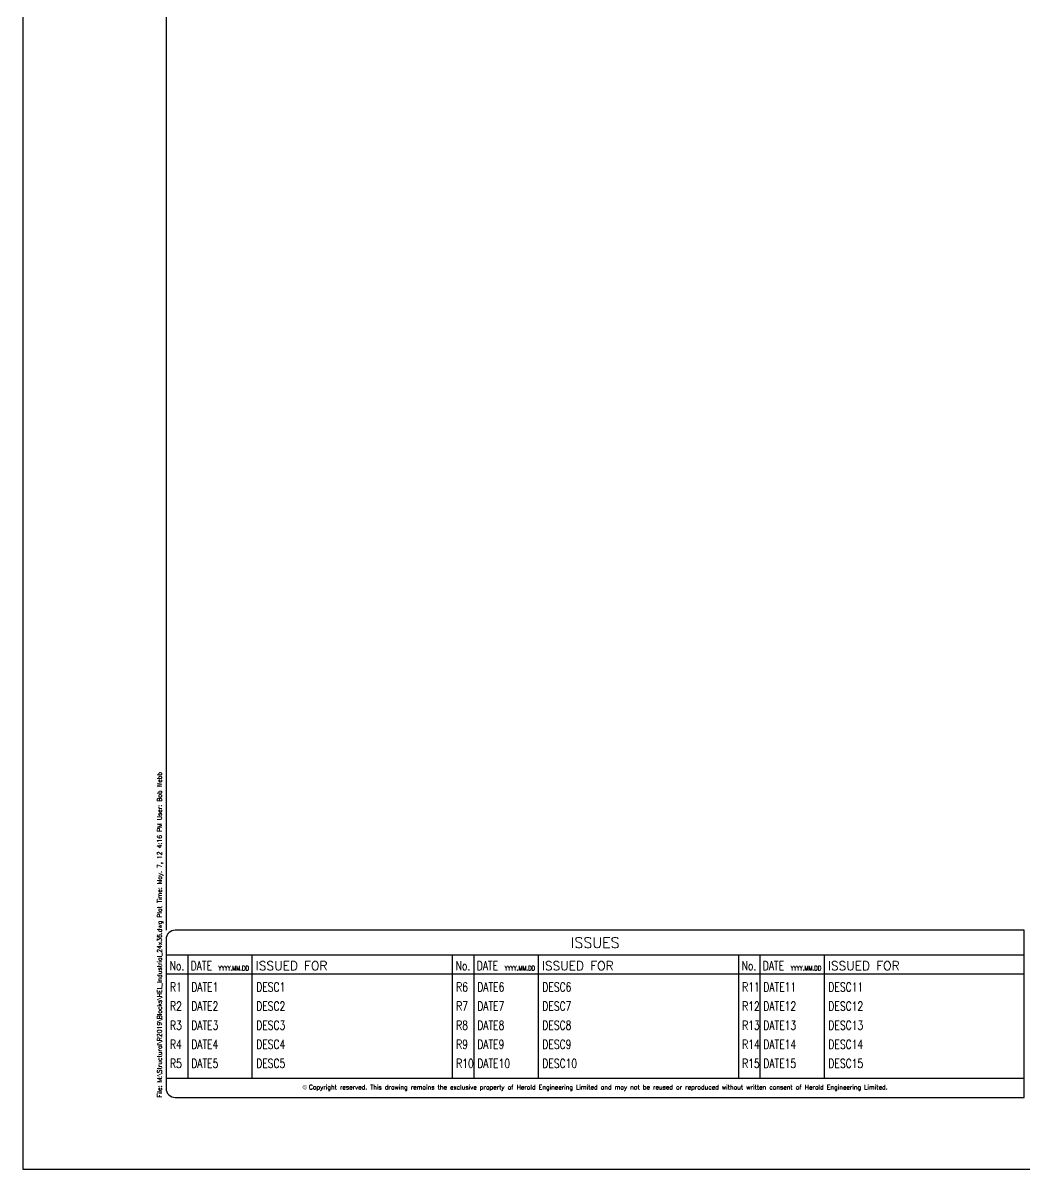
# Model space of a CAD drawing. Extents: x 0 to 36, y -3.3 to 24.
# Drawn here: x 0 to 10.48, y 0 to 12 of the extents above; entities that cross this region are included whole.
import ezdxf
from ezdxf.enums import TextEntityAlignment as Align

# ---------------------------------------------------------------- set-up
doc = ezdxf.new("R2010")
doc.units = 0
doc.header["$LTSCALE"] = 10
doc.header["$MEASUREMENT"] = 0
doc.layers.add('BDR-18', color=1, linetype='Continuous')
doc.layers.add('BDR-25', color=4, linetype='Continuous')
doc.styles.add('HEL-Title3', font='romans.shx')
doc.styles.add('HEL-Title4', font='romand.shx')

msp = doc.modelspace()

# ---------------------------------------------------------------- linework, layer by layer
at = {"layer": 'BDR-18'}
for p, q in [((10.482, 2.241), (1.502, 2.241)), ((1.729, 0.95), (1.729, 2.241)), ((2.402, 0.95), (2.402, 2.241)), ((4.724, 0.95), (4.724, 2.241)), ((5.398, 0.95), (5.398, 2.241)), ((7.72, 0.95), (7.72, 2.241)), ((8.393, 0.95), (8.393, 2.241)), ((10.484, 2.041), (1.5, 2.041))]:
    msp.add_line(p, q, dxfattribs=at)
msp.add_lwpolyline([(0, 0), (36, 0), (36, 24), (0, 24)], close=True, dxfattribs=at)
at = {"layer": 'BDR-25'}
for p, q in [((4.5, 0.95), (4.5, 2.241)), ((7.496, 0.95), (7.496, 2.241)), ((10.484, 0.95), (1.5, 0.95))]:
    msp.add_line(p, q, dxfattribs=at)
msp.add_lwpolyline([(1.5, 23.25), (1.5, 2.5)], dxfattribs=at)
msp.add_lwpolyline([(1.5, 2.406), (1.5, 0.844, 0.414214), (1.594, 0.75), (10.484, 0.75), (10.484, 2.5), (1.594, 2.5, 0.414214)], format="xyb", close=True, dxfattribs=at)

# ---------------------------------------------------------------- texts
at = {"layer": 'BDR-18', "insert": (1.469, 0.75), "char_height": 0.046875, "attachment_point": 7, "rotation": 90, "style": 'HEL-Title4'}
msp.add_mtext('File: M:\\\\Structural\\\\R2019\\\\Blocks\\\\HEL_Industrial_24x36.dwg Plot Time: May. 7, 12 4:16 PM User: Bob Webb', dxfattribs=at)
at = {"layer": 'BDR-18', "lineweight": 70, "line_spacing_factor": 1.142308, "style": 'HEL-Title4'}
for s, insert, char_height, width, attachment_point in [('{\\W0.75;No.}', (1.536, 2.176), 0.09375, 0.20136, 1), ('{\\W0.75;DATE}', (1.757, 2.176), 0.09375, 0.29698, 1), ('ISSUED FOR', (2.438, 2.176), 0.0938, 1.00241, 1), ('{\\W0.75;No.}', (4.532, 2.176), 0.09375, 0.20136, 1), ('{\\W0.75;DATE}', (4.753, 2.176), 0.09375, 0.29698, 1), ('ISSUED FOR', (5.434, 2.176), 0.0938, 1.00241, 1), ('{\\W0.75;No.}', (7.527, 2.176), 0.09375, 0.20136, 1), ('{\\W0.75;DATE}', (7.748, 2.176), 0.09375, 0.29698, 1), ('ISSUED FOR', (8.429, 2.176), 0.0938, 1.00241, 1), ('{\\W0.75;YYYY.MM.DD}', (2.048, 2.08), 0.04688, 0.36224, 7), ('{\\W0.75;YYYY.MM.DD}', (5.044, 2.08), 0.04688, 0.36224, 7), ('{\\W0.75;YYYY.MM.DD}', (8.04, 2.08), 0.04688, 0.36224, 7)]:
    msp.add_mtext(s, dxfattribs=dict(at, insert=insert, char_height=char_height, width=width, attachment_point=attachment_point))
at = {"layer": 'BDR-18', "insert": (5.992, 0.85), "char_height": 0.046875, "width": 10.08464, "attachment_point": 5, "style": 'HEL-Title4'}
msp.add_mtext('{\\fSymbol|b0|i0|c2|p18;Ó }Copyright reserved. This drawing remains the exclusive property of Herold Engineering Limited and may not be reused or reproduced without written consent of Herold Engineering Limited.', dxfattribs=at)
at = {"layer": 'BDR-25', "lineweight": 70, "insert": (5.993, 2.37), "char_height": 0.1094, "width": 0.44547, "attachment_point": 5, "line_spacing_factor": 0.6, "style": 'HEL-Title4'}
msp.add_mtext('ISSUES', dxfattribs=at)
at = {"layer": 'BDR-25', "style": 'HEL-Title3', "width": 0.75}
for tag, p in [('R1', (1.541, 1.906)), ('DATE1', (1.763, 1.906)), ('DESC1', (2.443, 1.906)), ('R6', (4.537, 1.906)), ('DATE6', (4.758, 1.906)), ('DESC6', (5.439, 1.906)), ('R11', (7.532, 1.906)), ('DATE11', (7.754, 1.906)), ('DESC11', (8.435, 1.906)), ('R2', (1.541, 1.706)), ('DATE2', (1.763, 1.706)), ('DESC2', (2.443, 1.706)), ('R7', (4.537, 1.706)), ('DATE7', (4.758, 1.706)), ('DESC7', (5.439, 1.706)), ('R12', (7.532, 1.706)), ('DATE12', (7.754, 1.706)), ('DESC12', (8.435, 1.706)), ('R3', (1.541, 1.506)), ('DATE3', (1.763, 1.506)), ('DESC3', (2.443, 1.506)), ('R8', (4.537, 1.506)), ('DATE8', (4.758, 1.506)), ('DESC8', (5.439, 1.506)), ('R13', (7.532, 1.506)), ('DATE13', (7.754, 1.506)), ('DESC13', (8.435, 1.506)), ('R4', (1.541, 1.306)), ('DATE4', (1.763, 1.306)), ('DESC4', (2.443, 1.306)), ('R9', (4.537, 1.306)), ('DATE9', (4.758, 1.306)), ('DESC9', (5.439, 1.306)), ('R14', (7.532, 1.306)), ('DATE14', (7.754, 1.306)), ('DESC14', (8.435, 1.306)), ('R5', (1.541, 1.106)), ('DATE5', (1.763, 1.106)), ('DESC5', (2.443, 1.106)), ('R10', (4.537, 1.106)), ('DATE10', (4.758, 1.106)), ('DESC10', (5.439, 1.106)), ('R15', (7.532, 1.106)), ('DATE15', (7.754, 1.106)), ('DESC15', (8.435, 1.106))]:
    msp.add_attdef(tag, text='', height=0.0938, dxfattribs=at).set_placement(p, align=Align.MIDDLE_LEFT)

doc.saveas('drawing.dxf')
